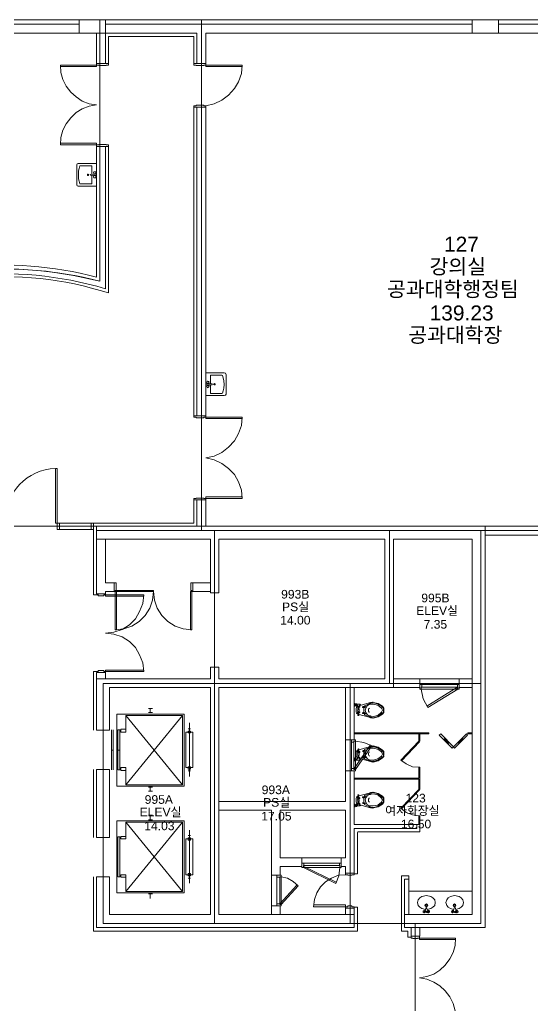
# Model space of a CAD drawing. Header units: millimetres. Extents: x -2246 to 101218, y 0 to 66109.
# Drawn here: x 74407 to 86146, y 26635 to 49219 of the extents above; entities that cross this region are included whole.
import ezdxf

# ---------------------------------------------------------------- set-up
doc = ezdxf.new("R2010")
doc.units = ezdxf.units.MM
doc.layers.add('PDF_문자', color=7, linetype='Continuous')
doc.layers.add('PDF_형상', color=7, linetype='Continuous')
doc.styles.add('PDF 맑은고딕', font='Arial.ttf')

msp = doc.modelspace()

# ---------------------------------------------------------------- linework, layer by layer
at = {"layer": 'PDF_형상', "lineweight": 5}
for points in [[(25061, 49219), (66868, 49219), (76242, 49219), (78572, 49219), (90467, 49219), (90467, 37514), (90467, 16404), (83466, 16404), (79674, 16404), (79674, 16807), (72471, 16807), (72471, 14805), (65269, 14805), (65269, 16807), (58066, 16807)], [(66963, 43065), (66963, 48912), (67366, 48912), (67366, 49219), (75766, 49219), (75766, 48912), (76369, 48912), (76369, 49219), (84769, 49219), (84769, 48912), (85373, 48912), (85373, 49219), (90171, 49219)], [(75766, 49113), (67366, 49113)], [(84769, 49113), (76369, 49113)], [(90171, 49113), (85373, 49113)], [(75766, 48912), (67366, 48912)], [(78392, 48213), (78392, 48837), (76443, 48837), (76443, 48213), (76168, 48213), (76168, 48912)], [(76369, 48213), (76369, 48912), (78466, 48912), (78466, 48213)], [(90171, 48912), (78668, 48912), (78668, 48213), (78466, 48213), (78392, 48213), (78668, 48213)], [(75342, 46391), (76168, 46391), (76168, 46348), (75342, 46348), (75352, 46518), (75395, 46687), (75469, 46836), (75575, 46973), (75702, 47090), (75840, 47175), (75999, 47238), (76168, 47270), (75999, 47291), (75840, 47355), (75702, 47450), (75575, 47556), (75469, 47694), (75395, 47852), (75352, 48011), (75342, 48181), (76168, 48181), (76168, 48149), (75342, 48149)], [(78668, 47249), (78858, 47291), (79038, 47376), (79187, 47492), (79324, 47641), (79420, 47799), (79483, 47990), (79505, 48181), (78668, 48181), (78668, 48149), (79505, 48149)], [(78668, 47217), (78668, 40141), (78466, 40141), (78392, 40141), (78392, 47217), (78466, 47217), (78668, 47217), (78392, 47217)], [(78466, 47217), (78466, 40141)], [(76062, 45649), (76062, 45459), (75797, 45459), (75787, 45459), (75766, 45522), (75755, 45575), (75755, 45670), (75755, 45755), (75766, 45808), (75787, 45872), (75797, 45872), (76062, 45872), (76062, 45681)], [(76168, 45660), (76168, 45681), (76157, 45681), (76030, 45670), (76020, 45670), (76030, 45660), (76157, 45649), (76168, 45649), (76168, 45670)], [(90171, 17103), (90171, 28109), (90372, 28109), (90372, 17103), (90171, 17103), (90171, 16510), (90775, 16510), (90775, 44113), (93867, 44113), (94175, 43817), (95022, 43817), (95022, 44262), (94471, 44262), (94471, 44812), (90775, 44812), (90775, 45713), (90372, 45713), (90171, 45713), (90171, 37610), (85065, 37610)], [(78774, 40872), (78774, 41073), (79038, 41073), (79049, 41063), (79070, 41010), (79081, 40946), (79091, 40862), (79081, 40777), (79070, 40713), (79049, 40660), (79038, 40650), (78774, 40650), (78774, 40851)], [(79505, 38288), (78668, 38288), (78668, 38245), (79505, 38245), (79483, 38436), (79420, 38627), (79324, 38796), (79187, 38934), (79038, 39050), (78858, 39135), (78668, 39177), (78858, 39220), (79038, 39305), (79187, 39421), (79324, 39569), (79420, 39739), (79483, 39919), (79505, 40110), (78668, 40110), (78668, 40078), (79505, 40078)], [(75268, 37684), (76094, 37684), (78392, 37684), (78392, 38214), (78466, 38214), (78466, 37610)], [(78668, 37610), (78668, 38214), (78466, 38214)], [(76094, 37536), (75268, 37536), (75268, 37737)], [(83466, 26107), (83466, 28511), (81972, 28511), (78869, 28511), (76316, 28511), (76316, 34009), (78869, 34009), (78869, 37514), (78572, 37514), (76168, 37514), (76168, 37610), (71868, 37610), (71868, 31816), (71868, 30015), (71868, 28511), (70469, 28511), (67864, 28511), (66466, 28511), (62864, 28511), (61371, 28511), (61371, 30852), (61371, 34061), (58066, 34061)], [(75321, 37684), (75321, 37536)], [(76041, 37610), (75321, 37610)], [(76041, 37684), (76041, 37536)], [(76094, 37684), (76094, 36042), (76200, 36042)], [(78774, 34114), (78774, 34379), (78964, 34379), (78964, 34114), (82767, 34114), (82767, 37313), (78964, 37313), (78964, 36085), (78774, 36085), (78774, 37313), (76168, 37313), (76168, 37610), (85065, 37610), (85065, 28416), (83222, 28416), (83222, 28712), (83222, 29528), (83318, 29528), (83318, 28712)], [(76168, 37313), (76168, 36063), (76369, 36063), (76369, 36116), (76571, 36116), (76571, 36318), (76369, 36318), (76369, 37313)], [(83222, 28712), (84769, 28712), (84769, 37313), (82968, 37313), (82968, 33913), (83572, 33913), (83572, 34114), (82968, 34114)], [(82968, 37313), (84769, 37313)], [(90171, 37409), (85065, 37409)], [(76571, 36116), (76592, 36116), (76623, 36116), (76623, 35237), (76592, 35237), (76592, 36116), (76592, 36138), (76613, 36138), (76613, 36318), (76571, 36318)], [(78774, 36318), (78371, 36318), (78371, 36116), (78774, 36116)], [(77248, 34284), (76369, 34284), (76369, 34316), (77248, 34316), (77248, 34284), (77227, 34485), (77153, 34665), (77058, 34835), (76920, 34972), (76751, 35078), (76560, 35142), (76369, 35163), (76560, 35184), (76751, 35248), (76920, 35354), (77058, 35491), (77153, 35661), (77227, 35841), (77248, 36042), (76369, 36042), (76369, 36063), (76200, 36063), (76200, 36021), (76337, 36021), (76337, 36042), (76369, 36042), (76369, 36010), (77248, 36010), (77248, 36042)], [(78350, 35237), (78318, 35237), (78318, 36116), (78350, 36116), (78350, 35237), (78149, 35258), (77969, 35322), (77799, 35428), (77661, 35566), (77556, 35735), (77492, 35915), (77471, 36116), (77450, 35915), (77386, 35735), (77280, 35566), (77142, 35428), (76973, 35322), (76793, 35258), (76592, 35237)], [(76094, 32939), (76094, 34284), (76200, 34284)], [(82968, 33913), (78964, 33913), (78964, 28712), (82068, 28712), (82068, 28416), (76168, 28416), (76168, 29581), (76465, 29581), (76465, 28712), (78774, 28712), (78774, 33913), (76465, 33913), (76465, 32939), (76168, 32939), (76168, 34114), (76168, 34263), (76369, 34263), (76369, 34114)], [(78774, 34114), (76168, 34114), (78774, 34114)], [(79070, 34114), (78964, 34114), (79166, 34114)], [(84769, 33913), (84472, 33913), (84472, 34114), (83572, 34114)], [(84472, 34114), (84769, 34114)], [(82068, 33913), (82068, 32716), (81867, 32716), (81867, 33913)], [(83614, 33987), (84430, 33987)], [(83614, 33924), (84430, 33924)], [(84440, 33881), (84419, 33913), (83731, 33489)], [(77354, 33437), (77450, 33437)], [(77397, 33341), (77397, 33437)], [(82195, 33532), (82195, 33511), (82206, 33511), (82206, 33532), (82195, 33532), (82131, 33532), (82110, 33532), (82089, 33532)], [(82142, 33489), (82142, 33468), (82163, 33468), (82195, 33468), (82195, 33489), (82163, 33489), (82142, 33489), (82142, 33500), (82142, 33511), (82131, 33511), (82110, 33511), (82089, 33511)], [(82407, 33246), (82407, 33235), (82153, 33309), (82121, 33331), (82110, 33362), (82110, 33426), (82121, 33468), (82153, 33489), (82407, 33564), (82439, 33574), (82502, 33574), (82492, 33585), (82492, 33574), (82502, 33574)], [(82110, 33362), (82110, 33394), (82110, 33426)], [(82153, 33489), (82153, 33468), (82153, 33426), (82174, 33426), (82174, 33468), (82174, 33489)], [(82153, 33415), (82153, 33426)], [(82184, 33415), (82184, 33426), (82174, 33426)], [(82184, 33489), (82184, 33500), (82195, 33511), (82206, 33511)], [(82206, 33521), (82216, 33521)], [(82502, 33225), (82608, 33256), (82703, 33320), (82735, 33352), (82735, 33394), (82735, 33437), (82703, 33479), (82608, 33542), (82502, 33564), (82492, 33564), (82460, 33564), (82301, 33500), (82301, 33458), (82290, 33458), (82301, 33458), (82301, 33468), (82290, 33479), (82269, 33479), (82258, 33468), (82258, 33458), (82269, 33458), (82290, 33458), (82290, 33394), (82290, 33341), (82301, 33331), (82301, 33320), (82290, 33320), (82269, 33320), (82258, 33320), (82258, 33331), (82269, 33341), (82290, 33341), (82301, 33341), (82301, 33288), (82460, 33235), (82492, 33225), (82502, 33225), (82513, 33225)], [(82417, 33447), (82407, 33437), (82396, 33426), (82396, 33373), (82407, 33352), (82417, 33352)], [(82492, 33574), (82407, 33553), (82407, 33542)], [(82735, 33373), (82746, 33341), (82714, 33309), (82746, 33352), (82746, 33394), (82746, 33437), (82714, 33479), (82619, 33553), (82502, 33574), (82619, 33553), (82714, 33489), (82746, 33447), (82735, 33426)], [(76835, 32960), (76719, 32960), (76719, 32896), (76835, 32896), (76835, 33278), (78138, 31689), (78138, 33278), (76835, 33278)], [(76835, 32017), (76719, 32017), (76719, 32081), (76835, 32081), (76835, 31689), (78138, 33278)], [(77354, 33341), (77450, 33341)], [(82142, 33341), (82163, 33341), (82195, 33341), (82195, 33362), (82163, 33362), (82142, 33362), (82142, 33341), (82142, 33331), (82163, 33331), (82174, 33278), (82163, 33278), (82153, 33278), (82163, 33331), (82184, 33331), (82184, 33341)], [(82153, 33341), (82153, 33362), (82153, 33373)], [(82153, 33309), (82163, 33309)], [(82174, 33341), (82174, 33362), (82174, 33373)], [(82174, 33278), (82184, 33278)], [(82333, 33320), (82343, 33320)], [(82428, 33267), (82439, 33267)], [(82746, 33394), (82756, 33394)], [(82746, 33384), (82756, 33384)], [(78297, 31879), (78297, 33108)], [(76507, 32028), (76507, 32949)], [(76549, 32028), (76549, 32949)], [(78265, 32970), (78318, 32970)], [(82068, 32854), (83773, 32854), (83773, 32875), (82068, 32875)], [(83148, 31138), (83561, 31572), (83551, 31583), (83572, 31583), (83572, 32091), (83551, 32091), (83402, 32102), (83254, 32165), (83138, 32250), (83551, 32684), (83551, 32854), (83551, 32769)], [(83572, 32854), (83572, 32684), (83551, 32684), (83561, 32674), (83148, 32240)], [(84144, 32748), (84123, 32727)], [(84546, 32748), (84568, 32727)], [(84769, 32875), (84673, 32875), (84673, 32854), (84769, 32854)], [(81867, 32716), (81867, 32007), (82068, 32007), (82068, 30778), (83498, 30778), (83498, 30683), (82068, 30683), (82068, 29666), (81867, 29666), (81867, 29814), (81771, 29814), (81771, 30015), (81867, 30015), (81867, 31106), (80373, 31106), (80373, 30015), (80871, 30015), (81771, 30015)], [(82004, 32663), (82004, 32060)], [(82057, 32663), (82057, 32060)], [(82100, 32038), (82068, 32060), (82439, 32600)], [(82735, 32367), (82746, 32335), (82714, 32303), (82746, 32356), (82746, 32388), (82746, 32430), (82714, 32473), (82619, 32547), (82502, 32568), (82439, 32568), (82407, 32557), (82153, 32483), (82121, 32462), (82110, 32420), (82110, 32388), (82110, 32356)], [(82735, 32420), (82746, 32451), (82714, 32483), (82619, 32547), (82502, 32579), (82492, 32579), (82407, 32547), (82407, 32536)], [(82428, 32526), (82439, 32526)], [(82502, 32568), (82513, 32568)], [(84229, 32642), (84133, 32737)], [(84239, 32653), (84218, 32632)], [(84440, 32653), (84472, 32632)], [(84557, 32737), (84451, 32642)], [(76507, 32483), (76549, 32483)], [(76655, 32483), (76698, 32483)], [(82131, 32250), (82110, 32250), (82110, 32282), (82089, 32282), (82078, 32293), (82068, 32303), (82068, 32229), (82078, 32240), (82089, 32250), (82089, 32282)], [(82110, 32420), (82110, 32356), (82121, 32324), (82153, 32303), (82407, 32229), (82407, 32240)], [(82110, 32398), (82121, 32398)], [(82142, 32303), (82142, 32314), (82163, 32314), (82195, 32314), (82195, 32303), (82163, 32303), (82142, 32303), (82142, 32293), (82142, 32282), (82131, 32282)], [(82142, 32451), (82163, 32451), (82195, 32451), (82195, 32430), (82163, 32430), (82142, 32430), (82142, 32451), (82142, 32462), (82163, 32462), (82174, 32504), (82174, 32515), (82163, 32515), (82153, 32504), (82163, 32462), (82184, 32462), (82184, 32451)], [(82153, 32483), (82163, 32483)], [(82153, 32451), (82153, 32430), (82153, 32409)], [(82153, 32377), (82153, 32367)], [(82153, 32303), (82153, 32314), (82153, 32356), (82174, 32356), (82174, 32314), (82174, 32303)], [(82174, 32451), (82174, 32430), (82174, 32409)], [(82184, 32377), (82184, 32367), (82174, 32367)], [(82206, 32250), (82195, 32250), (82206, 32250), (82206, 32261), (82206, 32271), (82206, 32282), (82195, 32282), (82184, 32282), (82184, 32293), (82184, 32303)], [(82333, 32462), (82343, 32462)], [(82417, 32441), (82407, 32430), (82396, 32420), (82396, 32367), (82407, 32356), (82417, 32346)], [(82502, 32218), (82439, 32218), (82407, 32229), (82492, 32208), (82502, 32208), (82619, 32240), (82714, 32303), (82619, 32240), (82502, 32218), (82492, 32218)], [(82746, 32409), (82756, 32409)], [(82746, 32398), (82756, 32398)], [(83551, 32091), (83551, 31837), (82068, 31837)], [(82131, 32261), (82110, 32261), (82089, 32261)], [(82206, 32282), (82195, 32282), (82195, 32250), (82131, 32250), (82131, 32282), (82110, 32282)], [(82131, 32271), (82110, 32271)], [(82216, 32261), (82206, 32261), (82206, 32271), (82216, 32271)], [(76094, 30481), (76094, 32038)], [(78265, 32007), (78318, 32007)], [(78964, 31308), (81867, 31308), (81867, 32007)], [(76835, 31689), (78138, 31689)], [(77354, 31636), (77450, 31636)], [(77397, 31636), (77397, 31541)], [(83551, 30778), (83551, 30979), (83402, 31000), (83254, 31053), (83138, 31149), (83551, 31583), (83551, 31816), (82068, 31816)], [(77354, 31541), (77450, 31541)], [(82110, 31308), (82110, 31339), (82110, 31371), (82121, 31403), (82153, 31424), (82407, 31498), (82407, 31488)], [(82142, 31392), (82163, 31392), (82195, 31392), (82195, 31371), (82163, 31371), (82142, 31371), (82142, 31392), (82142, 31403), (82163, 31403), (82174, 31456), (82163, 31456), (82153, 31456), (82163, 31403), (82184, 31403), (82184, 31392)], [(82153, 31424), (82163, 31424)], [(82153, 31392), (82153, 31371), (82153, 31360)], [(82174, 31392), (82174, 31371), (82174, 31360)], [(82513, 31509), (82502, 31509), (82492, 31509), (82460, 31498), (82301, 31445), (82301, 31392), (82290, 31392), (82290, 31339), (82290, 31276), (82269, 31276), (82258, 31276), (82258, 31265), (82269, 31255), (82290, 31255), (82301, 31265), (82301, 31276), (82290, 31276), (82301, 31276), (82301, 31233), (82460, 31170), (82492, 31170), (82502, 31170), (82608, 31191), (82703, 31255), (82735, 31297), (82735, 31339), (82735, 31382), (82703, 31413), (82608, 31477), (82502, 31509)], [(82333, 31413), (82343, 31413)], [(82428, 31466), (82439, 31466)], [(82735, 31308), (82746, 31286), (82714, 31244), (82619, 31180), (82502, 31159), (82619, 31180), (82714, 31255), (82746, 31297), (82746, 31339), (82746, 31382), (82714, 31424), (82746, 31392), (82735, 31360)], [(82142, 31244), (82142, 31265), (82163, 31265), (82195, 31265), (82195, 31244), (82163, 31244), (82142, 31244), (82142, 31233), (82142, 31223), (82131, 31223), (82110, 31223), (82089, 31223)], [(82206, 31223), (82195, 31223), (82195, 31202), (82131, 31202), (82110, 31202), (82089, 31202)], [(82110, 31371), (82110, 31308), (82121, 31265), (82153, 31244), (82407, 31170), (82439, 31159), (82502, 31159), (82492, 31149), (82407, 31180), (82407, 31191)], [(82153, 31318), (82153, 31308)], [(82153, 31244), (82153, 31265), (82153, 31308), (82174, 31308), (82174, 31265), (82174, 31244)], [(82184, 31318), (82184, 31308), (82174, 31308)], [(82206, 31202), (82195, 31202), (82206, 31202), (82206, 31223), (82195, 31223), (82184, 31233), (82184, 31244)], [(82206, 31212), (82216, 31212)], [(82417, 31382), (82407, 31382), (82396, 31360), (82396, 31308), (82407, 31297), (82417, 31286)], [(82746, 31350), (82756, 31350)], [(82746, 31339), (82756, 31339)], [(77354, 30990), (77450, 30990)], [(77397, 30884), (77397, 30990)], [(78964, 31106), (80172, 31106), (80172, 29613), (80172, 28914), (80373, 28914), (80373, 28712), (80373, 28914)], [(82492, 31159), (82502, 31159)], [(83551, 30979), (83572, 30979), (83572, 30778), (83498, 30778)], [(76835, 30503), (76719, 30503), (76719, 30450), (76835, 30450), (76835, 30831), (78138, 29242), (78138, 30831), (76835, 30831)], [(76835, 29570), (76719, 29570), (76719, 29623), (76835, 29623), (76835, 29242), (78138, 30831)], [(77354, 30884), (77450, 30884)], [(83572, 30778), (83572, 30608), (82153, 30608), (82142, 30598), (82142, 29645), (82068, 29645)], [(78265, 30524), (78318, 30524)], [(78297, 29433), (78297, 30651)], [(80373, 29814), (80871, 29814), (80871, 30015)], [(80903, 29793), (80913, 29814), (81655, 29454)], [(81729, 29888), (80913, 29888)], [(81729, 29835), (80913, 29835)], [(80373, 29613), (80172, 29613)], [(81867, 29623), (81708, 29613), (81549, 29549), (81411, 29464), (81295, 29348), (81210, 29210), (81157, 29062), (81136, 28892), (81867, 28892), (81867, 28935), (81136, 28935)], [(83318, 29528), (83318, 29602), (83148, 29602), (83148, 28331), (83297, 28331), (83297, 28193), (83371, 28193)], [(82068, 28882), (82142, 28882), (82142, 28331), (76094, 28331), (76094, 29581)], [(78265, 29549), (78318, 29549)], [(80299, 29570), (80299, 28956)], [(80362, 29570), (80362, 28956)], [(80394, 28945), (80373, 28967), (80754, 29390), (80786, 29369)], [(76835, 29242), (78138, 29242)], [(77354, 29189), (77450, 29189)], [(77397, 29189), (77397, 29083)], [(83741, 28829), (83826, 28850), (83868, 28882), (83911, 28924), (83921, 28988), (83911, 29051), (83868, 29094), (83826, 29126), (83720, 29147), (83614, 29126), (83572, 29094), (83530, 29051), (83519, 28988), (83530, 28924), (83572, 28882), (83614, 28850), (83699, 28829)], [(84387, 28829), (84472, 28850), (84515, 28882), (84557, 28924), (84568, 28988), (84557, 29051), (84515, 29094), (84472, 29126), (84366, 29147), (84271, 29126), (84218, 29094), (84186, 29051), (84165, 28988), (84186, 28924), (84218, 28882), (84271, 28850), (84345, 28829)], [(80172, 28914), (80172, 28712)], [(81867, 28712), (81867, 28861), (82068, 28861), (82068, 28712)], [(83752, 28797), (83741, 28808), (83731, 28871), (83720, 28871), (83710, 28871), (83699, 28808), (83688, 28797), (83688, 28787), (83688, 28776), (83688, 28765), (83678, 28765), (83678, 28755), (83667, 28755), (83657, 28765), (83646, 28765), (83646, 28776), (83646, 28787), (83646, 28797), (83657, 28797), (83667, 28808), (83678, 28808), (83678, 28797), (83688, 28797)], [(83784, 28776), (83773, 28776), (83667, 28776), (83678, 28776)], [(83688, 28765), (83752, 28755)], [(84398, 28797), (84398, 28808), (84387, 28871), (84377, 28871), (84366, 28871), (84356, 28871), (84345, 28808), (84345, 28797), (84335, 28797), (84345, 28797), (84345, 28787), (84335, 28776), (84345, 28776), (84345, 28765), (84335, 28765), (84324, 28755), (84313, 28755), (84313, 28765), (84303, 28765), (84292, 28765), (84292, 28776), (84303, 28776), (84292, 28787), (84303, 28797), (84313, 28797), (84313, 28808), (84324, 28808), (84324, 28797), (84335, 28797)], [(84430, 28776), (84419, 28776), (84324, 28776), (84335, 28776)], [(84335, 28765), (84398, 28755)], [(83371, 28416), (83371, 28215), (83572, 28215), (83572, 28416)], [(84387, 26382), (83561, 26382), (83561, 26340), (84387, 26340), (84377, 26509), (84335, 26679), (84260, 26827), (84154, 26965), (84027, 27081), (83890, 27166), (83731, 27230), (83561, 27261), (83731, 27293), (83890, 27346), (84027, 27441), (84154, 27558), (84260, 27696), (84335, 27844), (84377, 28003), (84387, 28172), (83561, 28172), (83561, 28140), (84387, 28140)]]:
    msp.add_lwpolyline(points, dxfattribs=at)
for points in [[(76242, 43224), (76242, 49219), (66868, 49219), (66868, 43139), (69855, 42609), (70173, 42556, -0.185794)], [(76168, 43319), (76168, 46317), (76443, 46317), (76443, 42959, 0.201529), (70236, 42387), (70120, 42408), (68923, 42620), (68976, 42916), (70226, 42694, -0.183759)]]:
    msp.add_lwpolyline(points, format="xyb", close=True, dxfattribs=at)
for points in [[(76242, 49219), (76242, 43224), (75638, 43361), (75013, 43457), (74389, 43499), (73764, 43499), (73149, 43457), (72524, 43361), (71921, 43224), (71317, 43044), (70734, 42821), (70173, 42556), (69855, 42609), (69855, 37514), (71868, 37514), (71868, 37610), (76168, 37610), (76168, 37514), (78572, 37514), (78572, 49219)], [(78572, 49219), (90467, 49219), (90467, 37514), (78572, 37514)], [(76168, 48213), (76443, 48213), (76443, 48181), (76390, 48181), (76390, 48170), (76221, 48170), (76221, 48181), (76168, 48181)], [(78668, 48213), (78392, 48213), (78392, 48181), (78445, 48181), (78445, 48170), (78625, 48170), (78625, 48181), (78668, 48181)], [(78668, 47217), (78668, 47249), (78625, 47249), (78625, 47259), (78445, 47259), (78445, 47249), (78392, 47249), (78392, 47217)], [(76168, 46317), (76168, 46348), (76221, 46348), (76221, 46359), (76390, 46359), (76390, 46348), (76443, 46348), (76443, 46317)], [(75744, 45406), (76168, 45406), (76168, 45925), (75744, 45925), (75723, 45914), (75713, 45893), (75713, 45437), (75723, 45416)], [(75988, 45670), (75977, 45681), (75967, 45681), (75956, 45681), (75956, 45670), (75956, 45649), (75967, 45649), (75977, 45649)], [(76147, 45713), (76147, 45734), (76126, 45734), (76104, 45734), (76094, 45713), (76104, 45692), (76126, 45681), (76147, 45692)], [(76147, 45617), (76147, 45639), (76126, 45649), (76104, 45639), (76094, 45617), (76104, 45596), (76126, 45596), (76147, 45596)], [(79091, 41126), (78668, 41126), (78668, 40607), (79091, 40607), (79123, 40618), (79134, 40639), (79134, 41084), (79123, 41116)], [(78689, 40883), (78678, 40872), (78668, 40862), (78678, 40851), (78689, 40851), (78805, 40851), (78816, 40862), (78816, 40872), (78805, 40872)], [(78742, 40915), (78731, 40925), (78710, 40936), (78700, 40925), (78689, 40915), (78700, 40893), (78710, 40883), (78731, 40893)], [(78880, 40862), (78880, 40872), (78869, 40883), (78858, 40872), (78848, 40862), (78858, 40851), (78869, 40851), (78880, 40851)], [(78742, 40819), (78731, 40840), (78710, 40840), (78700, 40840), (78689, 40819), (78700, 40798), (78710, 40787), (78731, 40798)], [(78668, 40141), (78668, 40110), (78625, 40110), (78625, 40099), (78445, 40099), (78445, 40110), (78392, 40110), (78392, 40141)], [(75225, 38934), (75225, 37684), (75268, 37684), (75268, 38934)], [(78668, 38214), (78668, 38245), (78625, 38245), (78625, 38256), (78445, 38256), (78445, 38245), (78392, 38245), (78392, 38214)], [(78869, 37514), (78869, 34009), (82873, 34009), (82873, 37514)], [(84970, 37514), (84970, 34009), (82873, 34009), (82873, 37514)], [(84970, 37514), (90467, 37514), (90467, 16404), (83466, 16404), (83466, 28511), (84970, 28511)], [(76592, 36116), (76592, 36138), (77471, 36138), (77471, 36116)], [(78329, 36138), (78350, 36138), (78350, 36116), (78371, 36116), (78371, 36318), (78329, 36318)], [(76337, 34305), (76200, 34305), (76200, 34263), (76369, 34263), (76369, 34284), (76337, 34284)], [(78869, 34009), (78869, 28511), (76316, 28511), (76316, 34009), (78869, 34009), (78869, 28511), (81972, 28511), (81972, 34009)], [(81972, 34009), (81972, 28511), (84970, 28511), (84970, 34009)], [(83572, 33881), (83604, 33881), (83604, 33924), (83614, 33924), (83614, 33987), (83604, 33987), (83572, 33987)], [(83752, 33458), (83646, 33659), (83604, 33881), (84440, 33881)], [(84472, 33881), (84440, 33881), (84440, 33924), (84430, 33924), (84430, 33987), (84440, 33987), (84472, 33987)], [(82068, 33553), (82068, 33489), (82078, 33489), (82089, 33500), (82089, 33542), (82078, 33553)], [(82131, 33500), (82110, 33500), (82110, 33542), (82131, 33542)], [(82333, 33468), (82322, 33479), (82311, 33479), (82311, 33468), (82322, 33458), (82322, 33468)], [(82714, 33394), (82693, 33447), (82608, 33511), (82502, 33532), (82417, 33532), (82364, 33500), (82333, 33447), (82322, 33394), (82333, 33341), (82364, 33299), (82417, 33267), (82502, 33256), (82608, 33278), (82693, 33352)], [(82184, 33394), (82184, 33415), (82163, 33415), (82153, 33415), (82142, 33394), (82153, 33384), (82163, 33373), (82184, 33384)], [(82333, 33320), (82322, 33331), (82311, 33331), (82311, 33320), (82322, 33309), (82322, 33320)], [(82714, 33309), (82619, 33246), (82502, 33214), (82492, 33214), (82407, 33235), (82439, 33225), (82502, 33225), (82619, 33246)], [(76655, 32949), (76698, 32949), (76698, 32028), (76655, 32028)], [(78371, 32896), (78371, 32081), (78212, 32081), (78212, 32896)], [(78318, 32918), (78265, 32918), (78265, 32875), (78318, 32875)], [(84345, 32557), (84049, 32854), (84017, 32822), (84313, 32526)], [(84642, 32854), (84345, 32557), (84366, 32526), (84663, 32822)], [(82100, 32716), (82100, 32684), (82057, 32684), (82057, 32663), (82004, 32663), (82004, 32684), (82004, 32716)], [(82100, 32684), (82100, 32038), (82470, 32579), (82290, 32653)], [(82269, 32335), (82258, 32324), (82258, 32314), (82269, 32314), (82290, 32314), (82301, 32314), (82301, 32324), (82290, 32335), (82301, 32335), (82301, 32282), (82460, 32229), (82492, 32229), (82502, 32229), (82608, 32250), (82703, 32314), (82735, 32346), (82735, 32388), (82735, 32430), (82703, 32473), (82608, 32536), (82502, 32557), (82492, 32557), (82460, 32557), (82301, 32494), (82301, 32451), (82290, 32451), (82290, 32388), (82290, 32335)], [(82714, 32388), (82693, 32441), (82608, 32504), (82502, 32526), (82417, 32526), (82364, 32494), (82333, 32441), (82322, 32388), (82333, 32335), (82364, 32293), (82417, 32261), (82502, 32250), (82608, 32282), (82693, 32346)], [(82184, 32388), (82184, 32409), (82163, 32420), (82153, 32409), (82142, 32388), (82153, 32377), (82163, 32367), (82184, 32377)], [(82290, 32473), (82301, 32462), (82290, 32451), (82269, 32451), (82258, 32462), (82269, 32473)], [(82333, 32462), (82322, 32473), (82311, 32473), (82311, 32462), (82322, 32462)], [(82333, 32314), (82322, 32324), (82311, 32324), (82311, 32314), (82322, 32303), (82322, 32314)], [(78265, 32102), (78265, 32049), (78318, 32049), (78318, 32102)], [(76168, 32038), (76465, 32038), (76465, 30481), (76168, 30481)], [(82100, 32007), (82100, 32038), (82057, 32038), (82057, 32060), (82004, 32060), (82004, 32038), (82004, 32007)], [(82290, 31413), (82301, 31413), (82301, 31403), (82290, 31392), (82269, 31392), (82258, 31403), (82258, 31413), (82269, 31413)], [(82333, 31413), (82322, 31413), (82322, 31424), (82311, 31413), (82311, 31403), (82322, 31403)], [(82714, 31339), (82693, 31382), (82608, 31456), (82502, 31477), (82417, 31466), (82364, 31435), (82333, 31392), (82322, 31339), (82333, 31286), (82364, 31233), (82417, 31202), (82502, 31202), (82608, 31223), (82693, 31286)], [(82502, 31519), (82492, 31519), (82407, 31498), (82439, 31509), (82502, 31509), (82619, 31488), (82714, 31424), (82619, 31488)], [(82068, 31180), (82078, 31180), (82089, 31191), (82089, 31233), (82078, 31244), (82068, 31244)], [(82131, 31233), (82110, 31233), (82110, 31191), (82131, 31191)], [(82184, 31339), (82184, 31350), (82163, 31360), (82153, 31350), (82142, 31339), (82153, 31318), (82163, 31318), (82184, 31318)], [(82333, 31265), (82322, 31265), (82311, 31265), (82311, 31255), (82322, 31255)], [(78170, 29210), (78170, 30863), (76634, 30863), (76634, 29210)], [(76655, 30492), (76698, 30492), (76698, 29581), (76655, 29581)], [(78371, 30450), (78371, 29623), (78212, 29623), (78212, 30450)], [(78318, 30471), (78265, 30471), (78265, 30418), (78318, 30418)], [(80373, 29613), (80373, 29814)], [(80871, 29793), (80903, 29793), (80903, 29835), (80913, 29835), (80913, 29888), (80903, 29888), (80871, 29888)], [(81771, 29793), (81739, 29793), (81739, 29835), (81729, 29835), (81729, 29888), (81739, 29888), (81771, 29888)], [(78265, 29655), (78265, 29602), (78318, 29602), (78318, 29655)], [(80394, 29613), (80394, 29581), (80362, 29581), (80362, 29570), (80299, 29570), (80299, 29581), (80299, 29613)], [(81739, 29793), (80903, 29793), (81644, 29422), (81718, 29602)], [(81867, 29666), (82068, 29666), (82068, 29623), (82015, 29623), (82015, 29613), (81920, 29613), (81920, 29623), (81867, 29623)], [(80786, 29369), (80670, 29475), (80543, 29549), (80394, 29581), (80394, 28945)], [(83318, 29253), (84769, 29253), (84769, 28712), (83318, 28712)], [(80394, 28914), (80394, 28945), (80362, 28945), (80362, 28956), (80299, 28956), (80299, 28945), (80299, 28914)], [(81867, 28861), (82068, 28861), (82068, 28892), (82015, 28892), (82015, 28914), (81920, 28914), (81920, 28892), (81867, 28892)], [(83752, 28924), (83741, 28945), (83720, 28956), (83699, 28945), (83688, 28924), (83699, 28903), (83720, 28892), (83741, 28903)], [(83741, 28924), (83731, 28945), (83720, 28945), (83710, 28945), (83699, 28924), (83710, 28914), (83720, 28903), (83731, 28914)], [(84398, 28924), (84387, 28945), (84366, 28956), (84345, 28945), (84335, 28924), (84345, 28903), (84366, 28892), (84387, 28903)], [(84387, 28924), (84387, 28945), (84366, 28945), (84356, 28945), (84345, 28924), (84356, 28914), (84366, 28903), (84387, 28914)], [(83699, 28776), (83688, 28797), (83667, 28808), (83646, 28797), (83646, 28776), (83646, 28765), (83667, 28755), (83688, 28765)], [(83678, 28776), (83678, 28787), (83667, 28787), (83667, 28776)], [(83731, 28776), (83720, 28787), (83710, 28787), (83710, 28776), (83720, 28776)], [(83731, 28776), (83720, 28787), (83710, 28787), (83710, 28776), (83720, 28776)], [(83773, 28755), (83784, 28765), (83794, 28765), (83794, 28776), (83784, 28776), (83794, 28787), (83794, 28797), (83784, 28797), (83773, 28808), (83763, 28808), (83763, 28797), (83752, 28797), (83741, 28797), (83752, 28787), (83752, 28776), (83741, 28765), (83752, 28765), (83763, 28765), (83763, 28755)], [(83794, 28776), (83784, 28797), (83773, 28808), (83752, 28797), (83741, 28776), (83752, 28765), (83773, 28755), (83784, 28765)], [(83773, 28776), (83773, 28787), (83763, 28787), (83763, 28776)], [(84345, 28776), (84335, 28797), (84324, 28808), (84303, 28797), (84292, 28776), (84303, 28765), (84324, 28755), (84335, 28765)], [(84324, 28776), (84324, 28787), (84313, 28787), (84313, 28776)], [(84377, 28776), (84377, 28787), (84366, 28787), (84366, 28776)], [(84377, 28776), (84377, 28787), (84366, 28787), (84366, 28776)], [(84419, 28755), (84430, 28765), (84440, 28765), (84440, 28776), (84440, 28787), (84440, 28797), (84430, 28797), (84430, 28808), (84419, 28808), (84409, 28797), (84398, 28797), (84398, 28787), (84398, 28776), (84398, 28765), (84409, 28765), (84409, 28755)], [(84451, 28776), (84440, 28797), (84419, 28808), (84398, 28797), (84398, 28776), (84398, 28765), (84419, 28755), (84440, 28765)], [(84430, 28776), (84419, 28787), (84409, 28776), (84419, 28776)], [(83561, 28215), (83371, 28215), (83371, 28172), (83413, 28172), (83413, 28162), (83519, 28162), (83519, 28172), (83561, 28172)]]:
    msp.add_lwpolyline(points, close=True, dxfattribs=at)
for points in [[(76369, 46317), (76369, 43054, 0.199662), (70120, 42408)], [(75225, 38934, 0.407989), (74071, 37737, 0.394382), (72916, 38934)]]:
    msp.add_lwpolyline(points, format="xyb", dxfattribs=at)
at = {"layer": 'PDF_형상', "color": 1, "lineweight": 5}
for points in [[(78170, 31657), (78170, 33309), (76634, 33309), (76634, 31657)], [(76634, 30863), (78170, 30863), (78170, 29210), (76634, 29210)]]:
    msp.add_lwpolyline(points, close=True, dxfattribs=at)

# ---------------------------------------------------------------- texts
at = {"layer": 'PDF_문자', "attachment_point": 4, "style": 'PDF 맑은고딕'}
for s, insert, char_height in [('127', (84123, 44075), 343.2), ('강의실', (83794, 43546), 343.2), ('공과대학행정팀', (82820, 43027), 343.2), ('139.23', (83794, 42497), 343.2), ('공과대학장', (83307, 41978), 343.2), ('993B', (80394, 36052), 198.3), ('995B', (83604, 35967), 198.3), ('PS실', (80415, 35755), 198.3), ('ELEV실', (83487, 35670), 198.3), ('14.00', (80373, 35458), 198.3), ('7.35', (83657, 35363), 198.3), ('993A', (79949, 31571), 198.3), ('995A', (77269, 31349), 198.3), ('PS실', (79981, 31275), 198.3), ('123', (83244, 31381), 198.3), ('ELEV실', (77153, 31052), 198.3), ('여자화장실', (82777, 31084), 198.3), ('17.05', (79939, 30967), 198.3), ('14.03', (77259, 30745), 198.3), ('16.50', (83138, 30787), 198.3)]:
    msp.add_mtext(s, dxfattribs=dict(at, insert=insert, char_height=char_height))

doc.saveas('drawing.dxf')
